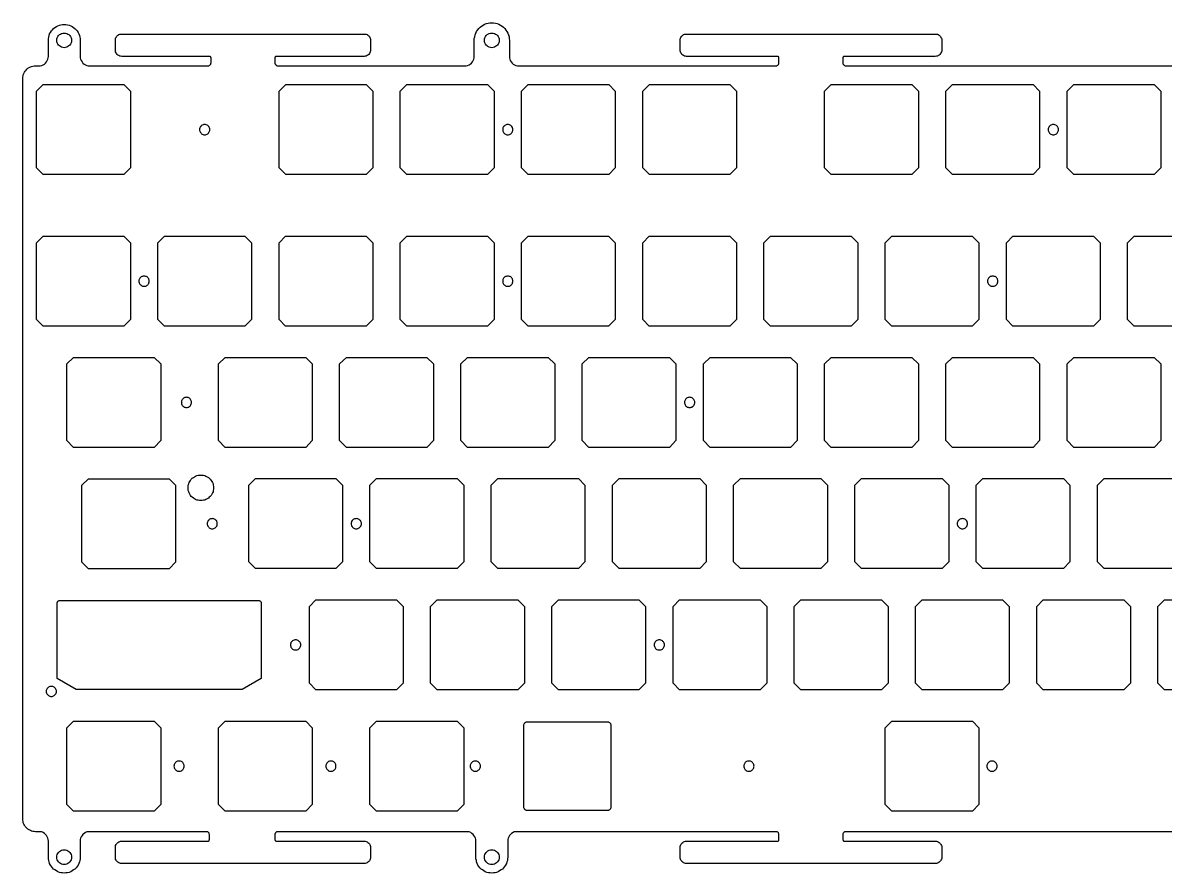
# Model space of a CAD drawing. Extents: x 72 to 419, y -75 to 59.
# Drawn here: x 72.1 to 251.1, y -74.7 to 58.6 of the extents above; entities that cross this region are included whole.
import ezdxf

# ---------------------------------------------------------------- set-up
doc = ezdxf.new("R2010")
doc.units = 0
doc.layers.get('0').update_dxf_attribs({"linetype": 'CONTINUOUS'})

msp = doc.modelspace()

# ---------------------------------------------------------------- linework, layer by layer
for points in [[(101.118042, -69.693726), (101.142944, -69.668701), (101.192993, -69.668701), (101.21814, -69.643799), (101.243042, -69.643799), (101.317993, -69.618774), (101.317993, -69.568726), (101.317993, -69.543701), (101.34314, -69.518799), (101.34314, -69.46875), (101.368042, -69.443726), (101.368042, -68.693726), (101.34314, -68.59375), (101.34314, -68.518799), (101.317993, -68.443726), (101.267944, -68.393799), (101.21814, -68.318726), (101.142944, -68.268799), (101.09314, -68.243774), (101.017944, -68.193726), (100.942993, -68.193726), (100.868042, -68.193726), (82.618042, -68.193726), (82.368042, -68.193726), (82.142944, -68.243774), (81.918091, -68.34375), (81.71814, -68.46875), (81.543091, -68.618774), (81.392944, -68.793701), (81.267944, -68.993774), (81.168091, -69.21875), (81.118042, -69.443726), (81.118042, -69.693726), (81.118042, -72.193726), (81.09314, -72.443726), (81.043091, -72.693726), (80.993042, -72.943726), (80.892944, -73.193726), (80.767944, -73.418701), (80.618042, -73.643799), (80.46814, -73.84375), (80.267944, -74.043701), (80.067993, -74.193726), (79.84314, -74.34375), (79.618042, -74.46875), (79.368042, -74.568726), (79.118042, -74.618774), (78.868042, -74.668701), (78.618042, -74.693726), (78.34314, -74.668701), (78.09314, -74.618774), (77.84314, -74.568726), (77.59314, -74.46875), (77.368042, -74.34375), (77.142944, -74.193726), (76.942993, -74.043701), (76.743042, -73.84375), (76.59314, -73.643799), (76.442993, -73.418701), (76.317993, -73.193726), (76.21814, -72.943726), (76.168091, -72.693726), (76.118042, -72.443726), (76.118042, -72.193726), (76.118042, -69.693726), (76.09314, -69.443726), (76.043091, -69.21875), (75.942993, -68.993774), (75.817993, -68.793701), (75.668091, -68.618774), (75.493042, -68.46875), (75.293091, -68.34375), (75.067993, -68.243774), (74.84314, -68.193726), (74.618042, -68.193726), (74.118042, -68.193726), (73.892944, -68.168701), (73.692993, -68.143799), (73.493042, -68.09375), (73.293091, -68.018799), (73.118042, -67.918701), (72.918091, -67.793701), (72.767944, -67.668701), (72.618042, -67.518799), (72.493042, -67.368774), (72.368042, -67.168701), (72.267944, -66.993774), (72.192993, -66.793701), (72.142944, -66.59375), (72.118042, -66.393799), (72.118042, -66.193726), (72.118042, 49.806274), (72.118042, 50.03125), (72.142944, 50.231201), (72.192993, 50.431274), (72.267944, 50.631226), (72.368042, 50.806274), (72.493042, 51.006226), (72.618042, 51.15625), (72.767944, 51.306274), (72.918091, 51.431274), (73.118042, 51.556274), (73.293091, 51.65625), (73.493042, 51.731201), (73.692993, 51.78125), (73.892944, 51.806274), (74.118042, 51.806274), (74.618042, 51.806274), (74.84314, 51.831299), (75.067993, 51.881226), (75.293091, 51.981201), (75.493042, 52.106201), (75.668091, 52.256226), (75.817993, 52.431274), (75.942993, 52.631226), (76.043091, 52.856201), (76.09314, 53.081299), (76.118042, 53.306274), (76.118042, 55.806274), (76.118042, 56.081299), (76.168091, 56.331299), (76.21814, 56.581299), (76.317993, 56.831299), (76.442993, 57.056274), (76.59314, 57.28125), (76.743042, 57.481201), (76.942993, 57.681274), (77.142944, 57.831299), (77.368042, 57.981201), (77.59314, 58.106201), (77.84314, 58.206299), (78.09314, 58.256226), (78.34314, 58.306274), (78.618042, 58.306274), (78.868042, 58.306274), (79.118042, 58.256226), (79.368042, 58.206299), (79.618042, 58.106201), (79.84314, 57.981201), (80.067993, 57.831299), (80.267944, 57.681274), (80.46814, 57.481201), (80.618042, 57.28125), (80.767944, 57.056274), (80.892944, 56.831299), (80.993042, 56.581299), (81.043091, 56.331299), (81.09314, 56.081299), (81.118042, 55.806274), (81.118042, 53.306274), (81.118042, 53.081299), (81.168091, 52.856201), (81.267944, 52.631226), (81.392944, 52.431274), (81.543091, 52.256226), (81.71814, 52.106201), (81.918091, 51.981201), (82.142944, 51.881226), (82.368042, 51.831299), (82.618042, 51.806274), (101.118042, 51.806274), (101.192993, 51.831299), (101.267944, 51.831299), (101.34314, 51.881226), (101.392944, 51.90625), (101.46814, 51.956299), (101.517944, 52.03125), (101.567993, 52.081299), (101.59314, 52.15625), (101.59314, 52.231201), (101.618042, 52.306274), (101.618042, 53.056274), (101.59314, 53.106201), (101.59314, 53.15625), (101.567993, 53.181274), (101.567993, 53.206299), (101.567993, 53.256226), (101.493042, 53.28125), (101.46814, 53.28125), (101.442993, 53.306274), (101.392944, 53.306274), (101.368042, 53.306274), (87.618042, 53.306274), (87.442993, 53.331299), (87.293091, 53.356201), (87.142944, 53.431274), (87.017944, 53.506226), (86.892944, 53.606201), (86.793091, 53.731201), (86.71814, 53.856201), (86.642944, 54.006226), (86.618042, 54.15625), (86.618042, 54.306274), (86.618042, 55.806274), (86.618042, 55.981201), (86.642944, 56.131226), (86.71814, 56.28125), (86.793091, 56.40625), (86.892944, 56.53125), (87.017944, 56.631226), (87.142944, 56.706299), (87.293091, 56.78125), (87.442993, 56.806274), (87.618042, 56.806274), (125.618042, 56.806274), (125.767944, 56.806274), (125.942993, 56.78125), (126.067993, 56.706299), (126.192993, 56.631226), (126.317993, 56.53125), (126.442993, 56.40625), (126.493042, 56.28125), (126.567993, 56.131226), (126.59314, 55.981201), (126.618042, 55.806274), (126.618042, 54.306274), (126.59314, 54.15625), (126.567993, 54.006226), (126.493042, 53.856201), (126.442993, 53.731201), (126.317993, 53.606201), (126.192993, 53.506226), (126.067993, 53.431274), (125.942993, 53.356201), (125.767944, 53.331299), (125.618042, 53.306274), (111.868042, 53.306274), (111.817993, 53.306274), (111.767944, 53.306274), (111.743042, 53.28125), (111.71814, 53.28125), (111.692993, 53.256226), (111.642944, 53.206299), (111.642944, 53.181274), (111.618042, 53.15625), (111.618042, 53.106201), (111.618042, 53.056274), (111.618042, 52.306274), (111.618042, 52.231201), (111.618042, 52.15625), (111.692993, 52.081299), (111.692993, 52.03125), (111.743042, 51.956299), (111.817993, 51.90625), (111.868042, 51.881226), (111.942993, 51.831299), (112.017944, 51.831299), (112.118042, 51.806274), (141.368042, 51.806274), (141.59314, 51.831299), (141.817993, 51.881226), (142.067993, 51.981201), (142.243042, 52.106201), (142.442993, 52.256226), (142.567993, 52.431274), (142.692993, 52.631226), (142.817993, 52.856201), (142.84314, 53.081299), (142.868042, 53.306274), (142.868042, 55.806274), (142.868042, 56.106201), (142.942993, 56.381226), (142.993042, 56.65625), (143.09314, 56.931274), (143.21814, 57.181274), (143.392944, 57.431274), (143.567993, 57.65625), (143.767944, 57.856201), (143.993042, 58.03125), (144.243042, 58.206299), (144.493042, 58.331299), (144.767944, 58.431274), (145.067993, 58.506226), (145.317993, 58.556274), (145.618042, 58.556274), (145.892944, 58.556274), (146.192993, 58.506226), (146.442993, 58.431274), (146.71814, 58.331299), (146.96814, 58.206299), (147.21814, 58.03125), (147.442993, 57.856201), (147.642944, 57.65625), (147.817993, 57.431274), (147.993042, 57.181274), (148.118042, 56.931274), (148.21814, 56.65625), (148.317993, 56.381226), (148.34314, 56.106201), (148.368042, 55.806274), (148.368042, 53.306274), (148.368042, 53.081299), (148.442993, 52.856201), (148.517944, 52.631226), (148.642944, 52.431274), (148.817993, 52.256226), (148.96814, 52.106201), (149.192993, 51.981201), (149.392944, 51.881226), (149.618042, 51.831299), (149.868042, 51.806274), (190.118042, 51.806274), (190.21814, 51.831299), (190.293091, 51.831299), (190.34314, 51.881226), (190.418091, 51.90625), (190.46814, 51.956299), (190.543091, 52.03125), (190.567993, 52.081299), (190.59314, 52.15625), (190.59314, 52.231201), (190.618042, 52.306274), (190.618042, 53.056274), (190.59314, 53.106201), (190.59314, 53.15625), (190.59314, 53.181274), (190.59314, 53.206299), (190.567993, 53.256226), (190.493042, 53.28125), (190.46814, 53.28125), (190.46814, 53.306274), (190.418091, 53.306274), (190.368042, 53.306274), (176.118042, 53.306274), (175.96814, 53.331299), (175.817993, 53.356201), (175.668091, 53.431274), (175.543091, 53.506226), (175.418091, 53.606201), (175.317993, 53.731201), (175.21814, 53.856201), (175.168091, 54.006226), (175.118042, 54.15625), (175.118042, 54.306274), (175.118042, 55.806274), (175.118042, 55.981201), (175.168091, 56.131226), (175.21814, 56.28125), (175.317993, 56.40625), (175.418091, 56.53125), (175.543091, 56.631226), (175.668091, 56.706299), (175.817993, 56.78125), (175.96814, 56.806274), (176.118042, 56.806274), (215.118042, 56.806274), (215.293091, 56.806274), (215.442993, 56.78125), (215.59314, 56.706299), (215.71814, 56.631226), (215.84314, 56.53125), (215.942993, 56.40625), (215.993042, 56.28125), (216.09314, 56.131226), (216.118042, 55.981201), (216.118042, 55.806274), (216.118042, 54.306274), (216.118042, 54.15625), (216.09314, 54.006226), (215.993042, 53.856201), (215.942993, 53.731201), (215.84314, 53.606201), (215.71814, 53.506226), (215.59314, 53.431274), (215.442993, 53.356201), (215.293091, 53.331299), (215.118042, 53.306274), (200.868042, 53.306274), (200.84314, 53.306274), (200.793091, 53.306274), (200.743042, 53.28125), (200.743042, 53.28125), (200.692993, 53.256226), (200.668091, 53.206299), (200.668091, 53.181274), (200.618042, 53.15625), (200.618042, 53.106201), (200.618042, 53.056274), (200.618042, 52.306274), (200.618042, 52.231201), (200.618042, 52.15625), (200.692993, 52.081299), (200.71814, 52.03125), (200.743042, 51.956299), (200.84314, 51.90625), (200.868042, 51.881226), (200.96814, 51.831299), (201.043091, 51.831299), (201.118042, 51.806274), (263.642944, 51.806274)], [(77.46814, 55.806274), (77.46814, 56.03125), (77.517944, 56.231201), (77.618042, 56.40625), (77.71814, 56.556274), (77.868042, 56.706299), (78.017944, 56.806274), (78.192993, 56.90625), (78.392944, 56.956299), (78.618042, 56.956299), (78.817993, 56.956299), (79.017944, 56.90625), (79.192993, 56.806274), (79.34314, 56.706299), (79.493042, 56.556274), (79.59314, 56.40625), (79.692993, 56.231201), (79.743042, 56.03125), (79.767944, 55.806274), (79.743042, 55.606201), (79.692993, 55.40625), (79.59314, 55.231201), (79.493042, 55.081299), (79.34314, 54.931274), (79.192993, 54.831299), (79.017944, 54.731201), (78.817993, 54.681274), (78.618042, 54.65625), (78.392944, 54.681274), (78.192993, 54.731201), (78.017944, 54.831299), (77.868042, 54.931274), (77.71814, 55.081299), (77.618042, 55.231201), (77.517944, 55.40625), (77.46814, 55.606201), (77.46814, 55.806274)], [(144.46814, 55.806274), (144.46814, 56.03125), (144.517944, 56.231201), (144.618042, 56.40625), (144.71814, 56.556274), (144.868042, 56.706299), (145.017944, 56.806274), (145.192993, 56.90625), (145.392944, 56.956299), (145.618042, 56.956299), (145.817993, 56.956299), (146.017944, 56.90625), (146.192993, 56.806274), (146.34314, 56.706299), (146.493042, 56.556274), (146.59314, 56.40625), (146.692993, 56.231201), (146.743042, 56.03125), (146.767944, 55.806274), (146.743042, 55.606201), (146.692993, 55.40625), (146.59314, 55.231201), (146.493042, 55.081299), (146.34314, 54.931274), (146.192993, 54.831299), (146.017944, 54.731201), (145.817993, 54.681274), (145.618042, 54.65625), (145.392944, 54.681274), (145.192993, 54.731201), (145.017944, 54.831299), (144.868042, 54.931274), (144.71814, 55.081299), (144.618042, 55.231201), (144.517944, 55.40625), (144.46814, 55.606201), (144.46814, 55.806274)], [(75.317993, 48.881226), (87.942993, 48.881226), (88.96814, 47.856201), (88.96814, 35.831299), (87.942993, 34.78125), (75.317993, 34.78125), (74.267944, 35.831299), (74.267944, 47.856201), (75.317993, 48.881226)], [(113.317993, 48.881226), (125.942993, 48.881226), (126.96814, 47.856201), (126.96814, 35.831299), (125.942993, 34.78125), (113.317993, 34.78125), (112.267944, 35.831299), (112.267944, 47.856201), (113.317993, 48.881226)], [(132.317993, 48.881226), (144.942993, 48.881226), (145.96814, 47.856201), (145.96814, 35.831299), (144.942993, 34.78125), (132.317993, 34.78125), (131.267944, 35.831299), (131.267944, 47.856201), (132.317993, 48.881226)], [(151.317993, 48.881226), (163.942993, 48.881226), (164.96814, 47.856201), (164.96814, 35.831299), (163.942993, 34.78125), (151.317993, 34.78125), (150.267944, 35.831299), (150.267944, 47.856201), (151.317993, 48.881226)], [(170.317993, 48.881226), (182.942993, 48.881226), (183.96814, 47.856201), (183.96814, 35.831299), (182.942993, 34.78125), (170.317993, 34.78125), (169.267944, 35.831299), (169.267944, 47.856201), (170.317993, 48.881226)], [(198.817993, 48.881226), (211.442993, 48.881226), (212.46814, 47.856201), (212.46814, 35.831299), (211.442993, 34.78125), (198.817993, 34.78125), (197.767944, 35.831299), (197.767944, 47.856201), (198.817993, 48.881226)], [(217.817993, 48.881226), (230.442993, 48.881226), (231.46814, 47.856201), (231.46814, 35.831299), (230.442993, 34.78125), (217.817993, 34.78125), (216.767944, 35.831299), (216.767944, 47.856201), (217.817993, 48.881226)], [(236.817993, 48.881226), (249.442993, 48.881226), (250.46814, 47.856201), (250.46814, 35.831299), (249.442993, 34.78125), (236.817993, 34.78125), (235.767944, 35.831299), (235.767944, 47.856201), (236.817993, 48.881226)], [(101.418091, 41.831299), (101.418091, 41.956299), (101.368042, 42.081299), (101.368042, 42.081299), (101.34314, 42.181274), (101.267944, 42.306274), (101.267944, 42.306274), (101.192993, 42.381226), (101.09314, 42.481201), (101.09314, 42.481201), (100.993042, 42.53125), (100.868042, 42.581299), (100.868042, 42.581299), (100.743042, 42.606201), (100.618042, 42.631226), (100.618042, 42.631226), (100.493042, 42.606201), (100.368042, 42.581299), (100.368042, 42.581299), (100.243042, 42.53125), (100.142944, 42.481201), (100.142944, 42.481201), (100.043091, 42.381226), (99.96814, 42.306274), (99.96814, 42.306274), (99.892944, 42.181274), (99.868042, 42.081299), (99.868042, 42.081299), (99.817993, 41.956299), (99.817993, 41.831299), (99.817993, 41.831299), (99.817993, 41.706299), (99.868042, 41.581299), (99.868042, 41.581299), (99.892944, 41.456299), (99.96814, 41.356201), (99.96814, 41.356201), (100.043091, 41.256226), (100.142944, 41.181274), (100.142944, 41.181274), (100.243042, 41.106201), (100.368042, 41.056274), (100.368042, 41.056274), (100.493042, 41.03125), (100.618042, 41.03125), (100.618042, 41.03125), (100.743042, 41.03125), (100.868042, 41.056274), (100.868042, 41.056274), (100.993042, 41.106201), (101.09314, 41.181274), (101.09314, 41.181274), (101.192993, 41.256226), (101.267944, 41.356201), (101.267944, 41.356201), (101.34314, 41.456299), (101.368042, 41.581299), (101.368042, 41.581299), (101.418091, 41.706299), (101.418091, 41.831299)], [(148.918091, 41.831299), (148.918091, 41.956299), (148.868042, 42.081299), (148.868042, 42.081299), (148.84314, 42.181274), (148.767944, 42.306274), (148.767944, 42.306274), (148.692993, 42.381226), (148.59314, 42.481201), (148.59314, 42.481201), (148.493042, 42.53125), (148.368042, 42.581299), (148.368042, 42.581299), (148.243042, 42.606201), (148.118042, 42.631226), (148.118042, 42.631226), (147.993042, 42.606201), (147.868042, 42.581299), (147.868042, 42.581299), (147.743042, 42.53125), (147.642944, 42.481201), (147.642944, 42.481201), (147.543091, 42.381226), (147.46814, 42.306274), (147.46814, 42.306274), (147.392944, 42.181274), (147.368042, 42.081299), (147.368042, 42.081299), (147.317993, 41.956299), (147.317993, 41.831299), (147.317993, 41.831299), (147.317993, 41.706299), (147.368042, 41.581299), (147.368042, 41.581299), (147.392944, 41.456299), (147.46814, 41.356201), (147.46814, 41.356201), (147.543091, 41.256226), (147.642944, 41.181274), (147.642944, 41.181274), (147.743042, 41.106201), (147.868042, 41.056274), (147.868042, 41.056274), (147.993042, 41.03125), (148.118042, 41.03125), (148.118042, 41.03125), (148.243042, 41.03125), (148.368042, 41.056274), (148.368042, 41.056274), (148.493042, 41.106201), (148.59314, 41.181274), (148.59314, 41.181274), (148.692993, 41.256226), (148.767944, 41.356201), (148.767944, 41.356201), (148.84314, 41.456299), (148.868042, 41.581299), (148.868042, 41.581299), (148.918091, 41.706299), (148.918091, 41.831299)], [(234.418091, 41.831299), (234.418091, 41.956299), (234.368042, 42.081299), (234.368042, 42.081299), (234.34314, 42.181274), (234.267944, 42.306274), (234.267944, 42.306274), (234.192993, 42.381226), (234.09314, 42.481201), (234.09314, 42.481201), (233.993042, 42.53125), (233.868042, 42.581299), (233.868042, 42.581299), (233.743042, 42.606201), (233.618042, 42.631226), (233.618042, 42.631226), (233.493042, 42.606201), (233.368042, 42.581299), (233.368042, 42.581299), (233.243042, 42.53125), (233.142944, 42.481201), (233.142944, 42.481201), (233.043091, 42.381226), (232.96814, 42.306274), (232.96814, 42.306274), (232.892944, 42.181274), (232.868042, 42.081299), (232.868042, 42.081299), (232.817993, 41.956299), (232.817993, 41.831299), (232.817993, 41.831299), (232.817993, 41.706299), (232.868042, 41.581299), (232.868042, 41.581299), (232.892944, 41.456299), (232.96814, 41.356201), (232.96814, 41.356201), (233.043091, 41.256226), (233.142944, 41.181274), (233.142944, 41.181274), (233.243042, 41.106201), (233.368042, 41.056274), (233.368042, 41.056274), (233.493042, 41.03125), (233.618042, 41.03125), (233.618042, 41.03125), (233.743042, 41.03125), (233.868042, 41.056274), (233.868042, 41.056274), (233.993042, 41.106201), (234.09314, 41.181274), (234.09314, 41.181274), (234.192993, 41.256226), (234.267944, 41.356201), (234.267944, 41.356201), (234.34314, 41.456299), (234.368042, 41.581299), (234.368042, 41.581299), (234.418091, 41.706299), (234.418091, 41.831299)], [(75.317993, 25.131226), (87.942993, 25.131226), (88.96814, 24.106201), (88.96814, 12.081299), (87.942993, 11.03125), (75.317993, 11.03125), (74.267944, 12.081299), (74.267944, 24.106201), (75.317993, 25.131226)], [(106.918091, 11.03125), (94.293091, 11.03125), (93.267944, 12.056274), (93.267944, 24.081299), (94.293091, 25.131226), (106.918091, 25.131226), (107.96814, 24.081299), (107.96814, 12.056274), (106.918091, 11.03125)], [(125.918091, 11.03125), (113.293091, 11.03125), (112.267944, 12.056274), (112.267944, 24.081299), (113.293091, 25.131226), (125.918091, 25.131226), (126.96814, 24.081299), (126.96814, 12.056274), (125.918091, 11.03125)], [(144.918091, 11.03125), (132.293091, 11.03125), (131.267944, 12.056274), (131.267944, 24.081299), (132.293091, 25.131226), (144.918091, 25.131226), (145.96814, 24.081299), (145.96814, 12.056274), (144.918091, 11.03125)], [(163.918091, 11.03125), (151.293091, 11.03125), (150.267944, 12.056274), (150.267944, 24.081299), (151.293091, 25.131226), (163.918091, 25.131226), (164.96814, 24.081299), (164.96814, 12.056274), (163.918091, 11.03125)], [(182.918091, 11.03125), (170.293091, 11.03125), (169.267944, 12.056274), (169.267944, 24.081299), (170.293091, 25.131226), (182.918091, 25.131226), (183.96814, 24.081299), (183.96814, 12.056274), (182.918091, 11.03125)], [(201.918091, 11.03125), (189.293091, 11.03125), (188.267944, 12.056274), (188.267944, 24.081299), (189.293091, 25.131226), (201.918091, 25.131226), (202.96814, 24.081299), (202.96814, 12.056274), (201.918091, 11.03125)], [(220.918091, 11.03125), (208.293091, 11.03125), (207.267944, 12.056274), (207.267944, 24.081299), (208.293091, 25.131226), (220.918091, 25.131226), (221.96814, 24.081299), (221.96814, 12.056274), (220.918091, 11.03125)], [(239.918091, 11.03125), (227.293091, 11.03125), (226.267944, 12.056274), (226.267944, 24.081299), (227.293091, 25.131226), (239.918091, 25.131226), (240.96814, 24.081299), (240.96814, 12.056274), (239.918091, 11.03125)], [(258.918091, 11.03125), (246.293091, 11.03125), (245.267944, 12.056274), (245.267944, 24.081299), (246.293091, 25.131226), (258.918091, 25.131226), (259.96814, 24.081299), (259.96814, 12.056274), (258.918091, 11.03125)], [(91.918091, 18.081299), (91.918091, 18.206299), (91.868042, 18.331299), (91.868042, 18.331299), (91.84314, 18.431274), (91.767944, 18.556274), (91.767944, 18.556274), (91.692993, 18.631226), (91.59314, 18.731201), (91.59314, 18.731201), (91.493042, 18.78125), (91.368042, 18.831299), (91.368042, 18.831299), (91.243042, 18.856201), (91.118042, 18.881226), (91.118042, 18.881226), (90.993042, 18.856201), (90.868042, 18.831299), (90.868042, 18.831299), (90.743042, 18.78125), (90.642944, 18.731201), (90.642944, 18.731201), (90.543091, 18.631226), (90.46814, 18.556274), (90.46814, 18.556274), (90.392944, 18.431274), (90.368042, 18.331299), (90.368042, 18.331299), (90.317993, 18.206299), (90.317993, 18.081299), (90.317993, 18.081299), (90.317993, 17.956299), (90.368042, 17.831299), (90.368042, 17.831299), (90.392944, 17.706299), (90.46814, 17.606201), (90.46814, 17.606201), (90.543091, 17.506226), (90.642944, 17.431274), (90.642944, 17.431274), (90.743042, 17.356201), (90.868042, 17.306274), (90.868042, 17.306274), (90.993042, 17.28125), (91.118042, 17.28125), (91.118042, 17.28125), (91.243042, 17.28125), (91.368042, 17.306274), (91.368042, 17.306274), (91.493042, 17.356201), (91.59314, 17.431274), (91.59314, 17.431274), (91.692993, 17.506226), (91.767944, 17.606201), (91.767944, 17.606201), (91.84314, 17.706299), (91.868042, 17.831299), (91.868042, 17.831299), (91.918091, 17.956299), (91.918091, 18.081299)], [(148.918091, 18.081299), (148.918091, 18.206299), (148.868042, 18.331299), (148.868042, 18.331299), (148.84314, 18.431274), (148.767944, 18.556274), (148.767944, 18.556274), (148.692993, 18.631226), (148.59314, 18.731201), (148.59314, 18.731201), (148.493042, 18.78125), (148.368042, 18.831299), (148.368042, 18.831299), (148.243042, 18.856201), (148.118042, 18.881226), (148.118042, 18.881226), (147.993042, 18.856201), (147.868042, 18.831299), (147.868042, 18.831299), (147.743042, 18.78125), (147.642944, 18.731201), (147.642944, 18.731201), (147.543091, 18.631226), (147.46814, 18.556274), (147.46814, 18.556274), (147.392944, 18.431274), (147.368042, 18.331299), (147.368042, 18.331299), (147.317993, 18.206299), (147.317993, 18.081299), (147.317993, 18.081299), (147.317993, 17.956299), (147.368042, 17.831299), (147.368042, 17.831299), (147.392944, 17.706299), (147.46814, 17.606201), (147.46814, 17.606201), (147.543091, 17.506226), (147.642944, 17.431274), (147.642944, 17.431274), (147.743042, 17.356201), (147.868042, 17.306274), (147.868042, 17.306274), (147.993042, 17.28125), (148.118042, 17.28125), (148.118042, 17.28125), (148.243042, 17.28125), (148.368042, 17.306274), (148.368042, 17.306274), (148.493042, 17.356201), (148.59314, 17.431274), (148.59314, 17.431274), (148.692993, 17.506226), (148.767944, 17.606201), (148.767944, 17.606201), (148.84314, 17.706299), (148.868042, 17.831299), (148.868042, 17.831299), (148.918091, 17.956299), (148.918091, 18.081299)], [(224.918091, 18.081299), (224.918091, 18.206299), (224.868042, 18.331299), (224.868042, 18.331299), (224.84314, 18.431274), (224.767944, 18.556274), (224.767944, 18.556274), (224.692993, 18.631226), (224.59314, 18.731201), (224.59314, 18.731201), (224.493042, 18.78125), (224.368042, 18.831299), (224.368042, 18.831299), (224.243042, 18.856201), (224.118042, 18.881226), (224.118042, 18.881226), (223.993042, 18.856201), (223.868042, 18.831299), (223.868042, 18.831299), (223.743042, 18.78125), (223.642944, 18.731201), (223.642944, 18.731201), (223.543091, 18.631226), (223.46814, 18.556274), (223.46814, 18.556274), (223.392944, 18.431274), (223.368042, 18.331299), (223.368042, 18.331299), (223.317993, 18.206299), (223.317993, 18.081299), (223.317993, 18.081299), (223.317993, 17.956299), (223.368042, 17.831299), (223.368042, 17.831299), (223.392944, 17.706299), (223.46814, 17.606201), (223.46814, 17.606201), (223.543091, 17.506226), (223.642944, 17.431274), (223.642944, 17.431274), (223.743042, 17.356201), (223.868042, 17.306274), (223.868042, 17.306274), (223.993042, 17.28125), (224.118042, 17.28125), (224.118042, 17.28125), (224.243042, 17.28125), (224.368042, 17.306274), (224.368042, 17.306274), (224.493042, 17.356201), (224.59314, 17.431274), (224.59314, 17.431274), (224.692993, 17.506226), (224.767944, 17.606201), (224.767944, 17.606201), (224.84314, 17.706299), (224.868042, 17.831299), (224.868042, 17.831299), (224.918091, 17.956299), (224.918091, 18.081299)], [(80.067993, 6.131226), (92.692993, 6.131226), (93.71814, 5.106201), (93.71814, -6.918701), (92.692993, -7.96875), (80.067993, -7.96875), (79.017944, -6.918701), (79.017944, 5.106201), (80.067993, 6.131226)], [(103.817993, 6.131226), (116.442993, 6.131226), (117.46814, 5.106201), (117.46814, -6.918701), (116.442993, -7.96875), (103.817993, -7.96875), (102.767944, -6.918701), (102.767944, 5.106201), (103.817993, 6.131226)], [(122.817993, 6.131226), (135.442993, 6.131226), (136.46814, 5.106201), (136.46814, -6.918701), (135.442993, -7.96875), (122.817993, -7.96875), (121.767944, -6.918701), (121.767944, 5.106201), (122.817993, 6.131226)], [(141.817993, 6.131226), (154.442993, 6.131226), (155.46814, 5.106201), (155.46814, -6.918701), (154.442993, -7.96875), (141.817993, -7.96875), (140.767944, -6.918701), (140.767944, 5.106201), (141.817993, 6.131226)], [(160.817993, 6.131226), (173.442993, 6.131226), (174.46814, 5.106201), (174.46814, -6.918701), (173.442993, -7.96875), (160.817993, -7.96875), (159.767944, -6.918701), (159.767944, 5.106201), (160.817993, 6.131226)], [(179.817993, 6.131226), (192.442993, 6.131226), (193.46814, 5.106201), (193.46814, -6.918701), (192.442993, -7.96875), (179.817993, -7.96875), (178.767944, -6.918701), (178.767944, 5.106201), (179.817993, 6.131226)], [(198.817993, 6.131226), (211.442993, 6.131226), (212.46814, 5.106201), (212.46814, -6.918701), (211.442993, -7.96875), (198.817993, -7.96875), (197.767944, -6.918701), (197.767944, 5.106201), (198.817993, 6.131226)], [(217.817993, 6.131226), (230.442993, 6.131226), (231.46814, 5.106201), (231.46814, -6.918701), (230.442993, -7.96875), (217.817993, -7.96875), (216.767944, -6.918701), (216.767944, 5.106201), (217.817993, 6.131226)], [(236.817993, 6.131226), (249.442993, 6.131226), (250.46814, 5.106201), (250.46814, -6.918701), (249.442993, -7.96875), (236.817993, -7.96875), (235.767944, -6.918701), (235.767944, 5.106201), (236.817993, 6.131226)], [(98.567993, -0.918701), (98.543091, -0.793701), (98.517944, -0.668701), (98.517944, -0.668701), (98.46814, -0.568726), (98.418091, -0.443726), (98.418091, -0.443726), (98.317993, -0.368774), (98.21814, -0.268799), (98.21814, -0.268799), (98.118042, -0.21875), (98.017944, -0.168701), (98.017944, -0.168701), (97.892944, -0.143799), (97.767944, -0.118774), (97.767944, -0.118774), (97.642944, -0.143799), (97.517944, -0.168701), (97.517944, -0.168701), (97.392944, -0.21875), (97.293091, -0.268799), (97.293091, -0.268799), (97.192993, -0.368774), (97.118042, -0.443726), (97.118042, -0.443726), (97.043091, -0.568726), (96.993042, -0.668701), (96.993042, -0.668701), (96.96814, -0.793701), (96.96814, -0.918701), (96.96814, -0.918701), (96.96814, -1.043701), (96.993042, -1.168701), (96.993042, -1.168701), (97.043091, -1.293701), (97.118042, -1.393799), (97.118042, -1.393799), (97.192993, -1.493774), (97.293091, -1.568726), (97.293091, -1.568726), (97.392944, -1.643799), (97.517944, -1.693726), (97.517944, -1.693726), (97.642944, -1.71875), (97.767944, -1.71875), (97.767944, -1.71875), (97.892944, -1.71875), (98.017944, -1.693726), (98.017944, -1.693726), (98.118042, -1.643799), (98.21814, -1.568726), (98.21814, -1.568726), (98.317993, -1.493774), (98.418091, -1.393799), (98.418091, -1.393799), (98.46814, -1.293701), (98.517944, -1.168701), (98.517944, -1.168701), (98.543091, -1.043701), (98.567993, -0.918701)], [(177.418091, -0.918701), (177.418091, -0.793701), (177.368042, -0.668701), (177.368042, -0.668701), (177.34314, -0.568726), (177.267944, -0.443726), (177.267944, -0.443726), (177.192993, -0.368774), (177.09314, -0.268799), (177.09314, -0.268799), (176.993042, -0.21875), (176.868042, -0.168701), (176.868042, -0.168701), (176.743042, -0.143799), (176.618042, -0.118774), (176.618042, -0.118774), (176.493042, -0.143799), (176.368042, -0.168701), (176.368042, -0.168701), (176.243042, -0.21875), (176.142944, -0.268799), (176.142944, -0.268799), (176.043091, -0.368774), (175.96814, -0.443726), (175.96814, -0.443726), (175.892944, -0.568726), (175.868042, -0.668701), (175.868042, -0.668701), (175.817993, -0.793701), (175.817993, -0.918701), (175.817993, -0.918701), (175.817993, -1.043701), (175.868042, -1.168701), (175.868042, -1.168701), (175.892944, -1.293701), (175.96814, -1.393799), (175.96814, -1.393799), (176.043091, -1.493774), (176.142944, -1.568726), (176.142944, -1.568726), (176.243042, -1.643799), (176.368042, -1.693726), (176.368042, -1.693726), (176.493042, -1.71875), (176.618042, -1.71875), (176.618042, -1.71875), (176.743042, -1.71875), (176.868042, -1.693726), (176.868042, -1.693726), (176.993042, -1.643799), (177.09314, -1.568726), (177.09314, -1.568726), (177.192993, -1.493774), (177.267944, -1.393799), (177.267944, -1.393799), (177.34314, -1.293701), (177.368042, -1.168701), (177.368042, -1.168701), (177.418091, -1.043701), (177.418091, -0.918701)], [(98.017944, -14.318726), (98.017944, -14.09375), (98.043091, -13.893799), (98.118042, -13.693726), (98.192993, -13.493774), (98.267944, -13.318726), (98.392944, -13.143799), (98.517944, -12.96875), (98.668091, -12.818726), (98.84314, -12.693726), (99.017944, -12.568726), (99.192993, -12.46875), (99.392944, -12.393799), (99.59314, -12.34375), (99.817993, -12.318726), (100.017944, -12.318726), (100.21814, -12.318726), (100.442993, -12.34375), (100.618042, -12.393799), (100.817993, -12.46875), (101.017944, -12.568726), (101.192993, -12.693726), (101.34314, -12.818726), (101.493042, -12.96875), (101.618042, -13.143799), (101.743042, -13.318726), (101.84314, -13.493774), (101.942993, -13.693726), (101.96814, -13.893799), (101.993042, -14.09375), (102.017944, -14.318726), (101.993042, -14.518799), (101.96814, -14.71875), (101.942993, -14.918701), (101.84314, -15.118774), (101.743042, -15.318726), (101.618042, -15.493774), (101.493042, -15.643799), (101.34314, -15.793701), (101.192993, -15.918701), (101.017944, -16.043701), (100.817993, -16.143799), (100.618042, -16.21875), (100.442993, -16.268799), (100.21814, -16.293701), (100.017944, -16.318726), (99.817993, -16.293701), (99.59314, -16.268799), (99.392944, -16.21875), (99.192993, -16.143799), (99.017944, -16.043701), (98.84314, -15.918701), (98.668091, -15.793701), (98.517944, -15.643799), (98.392944, -15.493774), (98.267944, -15.318726), (98.192993, -15.118774), (98.118042, -14.918701), (98.043091, -14.71875), (98.017944, -14.518799), (98.017944, -14.318726)], [(82.418091, -12.893799), (95.043091, -12.893799), (96.067993, -13.918701), (96.067993, -25.943726), (95.043091, -26.993774), (82.418091, -26.993774), (81.368042, -25.943726), (81.368042, -13.918701), (82.418091, -12.893799)], [(108.567993, -12.868774), (121.192993, -12.868774), (122.21814, -13.893799), (122.21814, -25.918701), (121.192993, -26.96875), (108.567993, -26.96875), (107.517944, -25.918701), (107.517944, -13.893799), (108.567993, -12.868774)], [(127.567993, -12.868774), (140.192993, -12.868774), (141.21814, -13.893799), (141.21814, -25.918701), (140.192993, -26.96875), (127.567993, -26.96875), (126.517944, -25.918701), (126.517944, -13.893799), (127.567993, -12.868774)], [(146.567993, -12.868774), (159.192993, -12.868774), (160.21814, -13.893799), (160.21814, -25.918701), (159.192993, -26.96875), (146.567993, -26.96875), (145.517944, -25.918701), (145.517944, -13.893799), (146.567993, -12.868774)], [(165.567993, -12.868774), (178.192993, -12.868774), (179.21814, -13.893799), (179.21814, -25.918701), (178.192993, -26.96875), (165.567993, -26.96875), (164.517944, -25.918701), (164.517944, -13.893799), (165.567993, -12.868774)], [(184.567993, -12.868774), (197.192993, -12.868774), (198.21814, -13.893799), (198.21814, -25.918701), (197.192993, -26.96875), (184.567993, -26.96875), (183.517944, -25.918701), (183.517944, -13.893799), (184.567993, -12.868774)], [(203.567993, -12.868774), (216.192993, -12.868774), (217.21814, -13.893799), (217.21814, -25.918701), (216.192993, -26.96875), (203.567993, -26.96875), (202.517944, -25.918701), (202.517944, -13.893799), (203.567993, -12.868774)], [(222.567993, -12.868774), (235.192993, -12.868774), (236.21814, -13.893799), (236.21814, -25.918701), (235.192993, -26.96875), (222.567993, -26.96875), (221.517944, -25.918701), (221.517944, -13.893799), (222.567993, -12.868774)], [(241.567993, -12.868774), (254.192993, -12.868774), (255.21814, -13.893799), (255.21814, -25.918701), (254.192993, -26.96875), (241.567993, -26.96875), (240.517944, -25.918701), (240.517944, -13.893799), (241.567993, -12.868774)], [(102.59314, -19.918701), (102.59314, -19.793701), (102.567993, -19.668701), (102.567993, -19.668701), (102.517944, -19.568726), (102.442993, -19.443726), (102.442993, -19.443726), (102.368042, -19.368774), (102.267944, -19.268799), (102.267944, -19.268799), (102.168091, -19.21875), (102.043091, -19.168701), (102.043091, -19.168701), (101.918091, -19.143799), (101.793091, -19.118774), (101.793091, -19.118774), (101.668091, -19.143799), (101.543091, -19.168701), (101.543091, -19.168701), (101.442993, -19.21875), (101.317993, -19.268799), (101.317993, -19.268799), (101.243042, -19.368774), (101.142944, -19.443726), (101.142944, -19.443726), (101.09314, -19.568726), (101.043091, -19.668701), (101.043091, -19.668701), (101.017944, -19.793701), (100.993042, -19.918701), (100.993042, -19.918701), (101.017944, -20.043701), (101.043091, -20.168701), (101.043091, -20.168701), (101.09314, -20.293701), (101.142944, -20.393799), (101.142944, -20.393799), (101.243042, -20.493774), (101.317993, -20.568726), (101.317993, -20.568726), (101.442993, -20.643799), (101.543091, -20.693726), (101.543091, -20.693726), (101.668091, -20.71875), (101.793091, -20.71875), (101.793091, -20.71875), (101.918091, -20.71875), (102.043091, -20.693726), (102.043091, -20.693726), (102.168091, -20.643799), (102.267944, -20.568726), (102.267944, -20.568726), (102.368042, -20.493774), (102.442993, -20.393799), (102.442993, -20.393799), (102.517944, -20.293701), (102.567993, -20.168701), (102.567993, -20.168701), (102.59314, -20.043701), (102.59314, -19.918701)], [(125.168091, -19.918701), (125.168091, -19.793701), (125.118042, -19.668701), (125.118042, -19.668701), (125.09314, -19.568726), (125.017944, -19.443726), (125.017944, -19.443726), (124.942993, -19.368774), (124.84314, -19.268799), (124.84314, -19.268799), (124.743042, -19.21875), (124.618042, -19.168701), (124.618042, -19.168701), (124.493042, -19.143799), (124.368042, -19.118774), (124.368042, -19.118774), (124.243042, -19.143799), (124.118042, -19.168701), (124.118042, -19.168701), (123.993042, -19.21875), (123.892944, -19.268799), (123.892944, -19.268799), (123.793091, -19.368774), (123.71814, -19.443726), (123.71814, -19.443726), (123.642944, -19.568726), (123.618042, -19.668701), (123.618042, -19.668701), (123.567993, -19.793701), (123.567993, -19.918701), (123.567993, -19.918701), (123.567993, -20.043701), (123.618042, -20.168701), (123.618042, -20.168701), (123.642944, -20.293701), (123.71814, -20.393799), (123.71814, -20.393799), (123.793091, -20.493774), (123.892944, -20.568726), (123.892944, -20.568726), (123.993042, -20.643799), (124.118042, -20.693726), (124.118042, -20.693726), (124.243042, -20.71875), (124.368042, -20.71875), (124.368042, -20.71875), (124.493042, -20.71875), (124.618042, -20.693726), (124.618042, -20.693726), (124.743042, -20.643799), (124.84314, -20.568726), (124.84314, -20.568726), (124.942993, -20.493774), (125.017944, -20.393799), (125.017944, -20.393799), (125.09314, -20.293701), (125.118042, -20.168701), (125.118042, -20.168701), (125.168091, -20.043701), (125.168091, -19.918701)], [(220.168091, -19.918701), (220.168091, -19.793701), (220.118042, -19.668701), (220.118042, -19.668701), (220.09314, -19.568726), (220.017944, -19.443726), (220.017944, -19.443726), (219.942993, -19.368774), (219.84314, -19.268799), (219.84314, -19.268799), (219.743042, -19.21875), (219.618042, -19.168701), (219.618042, -19.168701), (219.493042, -19.143799), (219.368042, -19.118774), (219.368042, -19.118774), (219.243042, -19.143799), (219.118042, -19.168701), (219.118042, -19.168701), (218.993042, -19.21875), (218.892944, -19.268799), (218.892944, -19.268799), (218.793091, -19.368774), (218.71814, -19.443726), (218.71814, -19.443726), (218.642944, -19.568726), (218.618042, -19.668701), (218.618042, -19.668701), (218.567993, -19.793701), (218.567993, -19.918701), (218.567993, -19.918701), (218.567993, -20.043701), (218.618042, -20.168701), (218.618042, -20.168701), (218.642944, -20.293701), (218.71814, -20.393799), (218.71814, -20.393799), (218.793091, -20.493774), (218.892944, -20.568726), (218.892944, -20.568726), (218.993042, -20.643799), (219.118042, -20.693726), (219.118042, -20.693726), (219.243042, -20.71875), (219.368042, -20.71875), (219.368042, -20.71875), (219.493042, -20.71875), (219.618042, -20.693726), (219.618042, -20.693726), (219.743042, -20.643799), (219.84314, -20.568726), (219.84314, -20.568726), (219.942993, -20.493774), (220.017944, -20.393799), (220.017944, -20.393799), (220.09314, -20.293701), (220.118042, -20.168701), (220.118042, -20.168701), (220.168091, -20.043701), (220.168091, -19.918701)], [(77.993042, -31.96875), (108.993042, -31.96875), (109.067993, -31.96875), (109.142944, -31.96875), (109.21814, -32.018799), (109.267944, -32.043701), (109.34314, -32.09375), (109.392944, -32.168701), (109.442993, -32.21875), (109.46814, -32.293701), (109.46814, -32.368774), (109.493042, -32.46875), (109.493042, -44.168701), (106.493042, -45.918701), (80.493042, -45.918701), (77.493042, -44.168701), (77.493042, -32.46875), (77.493042, -32.368774), (77.493042, -32.293701), (77.543091, -32.21875), (77.567993, -32.168701), (77.618042, -32.09375), (77.692993, -32.043701), (77.743042, -32.018799), (77.817993, -31.96875), (77.892944, -31.96875), (77.993042, -31.96875)], [(130.668091, -45.96875), (118.043091, -45.96875), (117.017944, -44.943726), (117.017944, -32.918701), (118.043091, -31.868774), (130.668091, -31.868774), (131.71814, -32.918701), (131.71814, -44.943726), (130.668091, -45.96875)], [(149.668091, -45.96875), (137.043091, -45.96875), (136.017944, -44.943726), (136.017944, -32.918701), (137.043091, -31.868774), (149.668091, -31.868774), (150.71814, -32.918701), (150.71814, -44.943726), (149.668091, -45.96875)], [(168.668091, -45.96875), (156.043091, -45.96875), (155.017944, -44.943726), (155.017944, -32.918701), (156.043091, -31.868774), (168.668091, -31.868774), (169.71814, -32.918701), (169.71814, -44.943726), (168.668091, -45.96875)], [(187.668091, -45.96875), (175.043091, -45.96875), (174.017944, -44.943726), (174.017944, -32.918701), (175.043091, -31.868774), (187.668091, -31.868774), (188.71814, -32.918701), (188.71814, -44.943726), (187.668091, -45.96875)], [(206.668091, -45.96875), (194.043091, -45.96875), (193.017944, -44.943726), (193.017944, -32.918701), (194.043091, -31.868774), (206.668091, -31.868774), (207.71814, -32.918701), (207.71814, -44.943726), (206.668091, -45.96875)], [(225.668091, -45.96875), (213.043091, -45.96875), (212.017944, -44.943726), (212.017944, -32.918701), (213.043091, -31.868774), (225.668091, -31.868774), (226.71814, -32.918701), (226.71814, -44.943726), (225.668091, -45.96875)], [(244.668091, -45.96875), (232.043091, -45.96875), (231.017944, -44.943726), (231.017944, -32.918701), (232.043091, -31.868774), (244.668091, -31.868774), (245.71814, -32.918701), (245.71814, -44.943726), (244.668091, -45.96875)], [(263.668091, -45.96875), (251.043091, -45.96875), (250.017944, -44.943726), (250.017944, -32.918701), (251.043091, -31.868774), (263.668091, -31.868774), (264.71814, -32.918701), (264.71814, -44.943726), (263.668091, -45.96875)], [(115.668091, -38.918701), (115.668091, -38.793701), (115.618042, -38.668701), (115.618042, -38.668701), (115.59314, -38.568726), (115.517944, -38.443726), (115.517944, -38.443726), (115.442993, -38.368774), (115.34314, -38.268799), (115.34314, -38.268799), (115.243042, -38.21875), (115.118042, -38.168701), (115.118042, -38.168701), (114.993042, -38.143799), (114.868042, -38.118774), (114.868042, -38.118774), (114.743042, -38.143799), (114.618042, -38.168701), (114.618042, -38.168701), (114.493042, -38.21875), (114.392944, -38.268799), (114.392944, -38.268799), (114.293091, -38.368774), (114.21814, -38.443726), (114.21814, -38.443726), (114.142944, -38.568726), (114.118042, -38.668701), (114.118042, -38.668701), (114.067993, -38.793701), (114.067993, -38.918701), (114.067993, -38.918701), (114.067993, -39.043701), (114.118042, -39.168701), (114.118042, -39.168701), (114.142944, -39.293701), (114.21814, -39.393799), (114.21814, -39.393799), (114.293091, -39.493774), (114.392944, -39.568726), (114.392944, -39.568726), (114.493042, -39.643799), (114.618042, -39.693726), (114.618042, -39.693726), (114.743042, -39.71875), (114.868042, -39.71875), (114.868042, -39.71875), (114.993042, -39.71875), (115.118042, -39.693726), (115.118042, -39.693726), (115.243042, -39.643799), (115.34314, -39.568726), (115.34314, -39.568726), (115.442993, -39.493774), (115.517944, -39.393799), (115.517944, -39.393799), (115.59314, -39.293701), (115.618042, -39.168701), (115.618042, -39.168701), (115.668091, -39.043701), (115.668091, -38.918701)], [(172.668091, -38.918701), (172.668091, -38.793701), (172.618042, -38.668701), (172.618042, -38.668701), (172.59314, -38.568726), (172.517944, -38.443726), (172.517944, -38.443726), (172.442993, -38.368774), (172.34314, -38.268799), (172.34314, -38.268799), (172.243042, -38.21875), (172.118042, -38.168701), (172.118042, -38.168701), (171.993042, -38.143799), (171.868042, -38.118774), (171.868042, -38.118774), (171.743042, -38.143799), (171.618042, -38.168701), (171.618042, -38.168701), (171.493042, -38.21875), (171.392944, -38.268799), (171.392944, -38.268799), (171.293091, -38.368774), (171.21814, -38.443726), (171.21814, -38.443726), (171.142944, -38.568726), (171.118042, -38.668701), (171.118042, -38.668701), (171.067993, -38.793701), (171.067993, -38.918701), (171.067993, -38.918701), (171.067993, -39.043701), (171.118042, -39.168701), (171.118042, -39.168701), (171.142944, -39.293701), (171.21814, -39.393799), (171.21814, -39.393799), (171.293091, -39.493774), (171.392944, -39.568726), (171.392944, -39.568726), (171.493042, -39.643799), (171.618042, -39.693726), (171.618042, -39.693726), (171.743042, -39.71875), (171.868042, -39.71875), (171.868042, -39.71875), (171.993042, -39.71875), (172.118042, -39.693726), (172.118042, -39.693726), (172.243042, -39.643799), (172.34314, -39.568726), (172.34314, -39.568726), (172.442993, -39.493774), (172.517944, -39.393799), (172.517944, -39.393799), (172.59314, -39.293701), (172.618042, -39.168701), (172.618042, -39.168701), (172.668091, -39.043701), (172.668091, -38.918701)], [(77.368042, -46.21875), (77.368042, -46.09375), (77.34314, -45.96875), (77.34314, -45.96875), (77.293091, -45.84375), (77.21814, -45.743774), (77.21814, -45.743774), (77.142944, -45.643799), (77.043091, -45.568726), (77.043091, -45.568726), (76.942993, -45.493774), (76.817993, -45.443726), (76.817993, -45.443726), (76.71814, -45.418701), (76.567993, -45.418701), (76.567993, -45.418701), (76.442993, -45.418701), (76.34314, -45.443726), (76.34314, -45.443726), (76.21814, -45.493774), (76.118042, -45.568726), (76.118042, -45.568726), (76.017944, -45.643799), (75.942993, -45.743774), (75.942993, -45.743774), (75.868042, -45.84375), (75.817993, -45.96875), (75.817993, -45.96875), (75.793091, -46.09375), (75.767944, -46.21875), (75.767944, -46.21875), (75.793091, -46.34375), (75.817993, -46.46875), (75.817993, -46.46875), (75.868042, -46.568726), (75.942993, -46.668701), (75.942993, -46.668701), (76.017944, -46.768799), (76.118042, -46.868774), (76.118042, -46.868774), (76.21814, -46.918701), (76.34314, -46.96875), (76.34314, -46.96875), (76.442993, -46.993774), (76.567993, -47.018799), (76.567993, -47.018799), (76.71814, -46.993774), (76.817993, -46.96875), (76.817993, -46.96875), (76.942993, -46.918701), (77.043091, -46.868774), (77.043091, -46.868774), (77.142944, -46.768799), (77.21814, -46.668701), (77.21814, -46.668701), (77.293091, -46.568726), (77.34314, -46.46875), (77.34314, -46.46875), (77.368042, -46.34375), (77.368042, -46.21875)], [(80.067993, -50.893799), (92.692993, -50.893799), (93.71814, -51.918701), (93.71814, -63.943726), (92.692993, -64.993774), (80.067993, -64.993774), (79.017944, -63.943726), (79.017944, -51.918701), (80.067993, -50.893799)], [(103.817993, -50.893799), (116.442993, -50.893799), (117.46814, -51.918701), (117.46814, -63.943726), (116.442993, -64.993774), (103.817993, -64.993774), (102.767944, -63.943726), (102.767944, -51.918701), (103.817993, -50.893799)], [(127.567993, -50.893799), (140.192993, -50.893799), (141.21814, -51.918701), (141.21814, -63.943726), (140.192993, -64.993774), (127.567993, -64.993774), (126.517944, -63.943726), (126.517944, -51.918701), (127.567993, -50.893799)], [(163.743042, -64.893799), (151.142944, -64.893799), (151.09314, -64.868774), (150.993042, -64.868774), (150.942993, -64.818726), (150.84314, -64.793701), (150.817993, -64.743774), (150.743042, -64.668701), (150.71814, -64.618774), (150.692993, -64.543701), (150.642944, -64.46875), (150.642944, -64.393799), (150.642944, -51.493774), (150.642944, -51.393799), (150.692993, -51.318726), (150.71814, -51.243774), (150.743042, -51.193726), (150.817993, -51.118774), (150.84314, -51.068726), (150.942993, -51.043701), (150.993042, -50.993774), (151.09314, -50.993774), (151.142944, -50.993774), (163.743042, -50.993774), (163.84314, -50.993774), (163.892944, -50.993774), (163.96814, -51.043701), (164.067993, -51.068726), (164.09314, -51.118774), (164.142944, -51.193726), (164.21814, -51.243774), (164.21814, -51.318726), (164.243042, -51.393799), (164.243042, -51.493774), (164.243042, -64.393799), (164.243042, -64.46875), (164.21814, -64.543701), (164.21814, -64.618774), (164.142944, -64.668701), (164.09314, -64.743774), (164.067993, -64.793701), (163.96814, -64.818726), (163.892944, -64.868774), (163.84314, -64.868774), (163.743042, -64.893799)], [(208.317993, -50.893799), (220.942993, -50.893799), (221.96814, -51.918701), (221.96814, -63.943726), (220.942993, -64.993774), (208.317993, -64.993774), (207.267944, -63.943726), (207.267944, -51.918701), (208.317993, -50.893799)], [(97.392944, -57.918701), (97.392944, -57.793701), (97.368042, -57.668701), (97.368042, -57.668701), (97.317993, -57.568726), (97.243042, -57.443726), (97.243042, -57.443726), (97.168091, -57.368774), (97.067993, -57.268799), (97.067993, -57.268799), (96.96814, -57.21875), (96.84314, -57.168701), (96.84314, -57.168701), (96.71814, -57.143799), (96.59314, -57.118774), (96.59314, -57.118774), (96.46814, -57.143799), (96.368042, -57.168701), (96.368042, -57.168701), (96.243042, -57.21875), (96.142944, -57.268799), (96.142944, -57.268799), (96.043091, -57.368774), (95.96814, -57.443726), (95.96814, -57.443726), (95.892944, -57.568726), (95.84314, -57.668701), (95.84314, -57.668701), (95.817993, -57.793701), (95.793091, -57.918701), (95.793091, -57.918701), (95.817993, -58.043701), (95.84314, -58.168701), (95.84314, -58.168701), (95.892944, -58.293701), (95.96814, -58.393799), (95.96814, -58.393799), (96.043091, -58.493774), (96.142944, -58.568726), (96.142944, -58.568726), (96.243042, -58.643799), (96.368042, -58.693726), (96.368042, -58.693726), (96.46814, -58.71875), (96.59314, -58.71875), (96.59314, -58.71875), (96.71814, -58.71875), (96.84314, -58.693726), (96.84314, -58.693726), (96.96814, -58.643799), (97.067993, -58.568726), (97.067993, -58.568726), (97.168091, -58.493774), (97.243042, -58.393799), (97.243042, -58.393799), (97.317993, -58.293701), (97.368042, -58.168701), (97.368042, -58.168701), (97.392944, -58.043701), (97.392944, -57.918701)], [(121.192993, -57.918701), (121.192993, -57.793701), (121.168091, -57.668701), (121.168091, -57.668701), (121.118042, -57.568726), (121.043091, -57.443726), (121.043091, -57.443726), (120.96814, -57.368774), (120.868042, -57.268799), (120.868042, -57.268799), (120.767944, -57.21875), (120.642944, -57.168701), (120.642944, -57.168701), (120.543091, -57.143799), (120.392944, -57.118774), (120.392944, -57.118774), (120.267944, -57.143799), (120.168091, -57.168701), (120.168091, -57.168701), (120.043091, -57.21875), (119.942993, -57.268799), (119.942993, -57.268799), (119.84314, -57.368774), (119.767944, -57.443726), (119.767944, -57.443726), (119.692993, -57.568726), (119.642944, -57.668701), (119.642944, -57.668701), (119.618042, -57.793701), (119.59314, -57.918701), (119.59314, -57.918701), (119.618042, -58.043701), (119.642944, -58.168701), (119.642944, -58.168701), (119.692993, -58.293701), (119.767944, -58.393799), (119.767944, -58.393799), (119.84314, -58.493774), (119.942993, -58.568726), (119.942993, -58.568726), (120.043091, -58.643799), (120.168091, -58.693726), (120.168091, -58.693726), (120.267944, -58.71875), (120.392944, -58.71875), (120.392944, -58.71875), (120.543091, -58.71875), (120.642944, -58.693726), (120.642944, -58.693726), (120.767944, -58.643799), (120.868042, -58.568726), (120.868042, -58.568726), (120.96814, -58.493774), (121.043091, -58.393799), (121.043091, -58.393799), (121.118042, -58.293701), (121.168091, -58.168701), (121.168091, -58.168701), (121.192993, -58.043701), (121.192993, -57.918701)], [(143.817993, -57.918701), (143.817993, -57.793701), (143.793091, -57.668701), (143.793091, -57.668701), (143.743042, -57.568726), (143.668091, -57.443726), (143.668091, -57.443726), (143.59314, -57.368774), (143.493042, -57.268799), (143.493042, -57.268799), (143.392944, -57.21875), (143.267944, -57.168701), (143.267944, -57.168701), (143.168091, -57.143799), (143.017944, -57.118774), (143.017944, -57.118774), (142.892944, -57.143799), (142.793091, -57.168701), (142.793091, -57.168701), (142.668091, -57.21875), (142.567993, -57.268799), (142.567993, -57.268799), (142.46814, -57.368774), (142.392944, -57.443726), (142.392944, -57.443726), (142.317993, -57.568726), (142.267944, -57.668701), (142.267944, -57.668701), (142.243042, -57.793701), (142.21814, -57.918701), (142.21814, -57.918701), (142.243042, -58.043701), (142.267944, -58.168701), (142.267944, -58.168701), (142.317993, -58.293701), (142.392944, -58.393799), (142.392944, -58.393799), (142.46814, -58.493774), (142.567993, -58.568726), (142.567993, -58.568726), (142.668091, -58.643799), (142.793091, -58.693726), (142.793091, -58.693726), (142.892944, -58.71875), (143.017944, -58.71875), (143.017944, -58.71875), (143.168091, -58.71875), (143.267944, -58.693726), (143.267944, -58.693726), (143.392944, -58.643799), (143.493042, -58.568726), (143.493042, -58.568726), (143.59314, -58.493774), (143.668091, -58.393799), (143.668091, -58.393799), (143.743042, -58.293701), (143.793091, -58.168701), (143.793091, -58.168701), (143.817993, -58.043701), (143.817993, -57.918701)], [(186.71814, -57.918701), (186.692993, -57.793701), (186.668091, -57.668701), (186.668091, -57.668701), (186.618042, -57.568726), (186.543091, -57.443726), (186.543091, -57.443726), (186.46814, -57.368774), (186.368042, -57.268799), (186.368042, -57.268799), (186.267944, -57.21875), (186.142944, -57.168701), (186.142944, -57.168701), (186.043091, -57.143799), (185.918091, -57.118774), (185.918091, -57.118774), (185.767944, -57.143799), (185.668091, -57.168701), (185.668091, -57.168701), (185.543091, -57.21875), (185.442993, -57.268799), (185.442993, -57.268799), (185.34314, -57.368774), (185.267944, -57.443726), (185.267944, -57.443726), (185.192993, -57.568726), (185.142944, -57.668701), (185.142944, -57.668701), (185.118042, -57.793701), (185.09314, -57.918701), (185.09314, -57.918701), (185.118042, -58.043701), (185.142944, -58.168701), (185.142944, -58.168701), (185.192993, -58.293701), (185.267944, -58.393799), (185.267944, -58.393799), (185.34314, -58.493774), (185.442993, -58.568726), (185.442993, -58.568726), (185.543091, -58.643799), (185.668091, -58.693726), (185.668091, -58.693726), (185.767944, -58.71875), (185.918091, -58.71875), (185.918091, -58.71875), (186.043091, -58.71875), (186.142944, -58.693726), (186.142944, -58.693726), (186.267944, -58.643799), (186.368042, -58.568726), (186.368042, -58.568726), (186.46814, -58.493774), (186.543091, -58.393799), (186.543091, -58.393799), (186.618042, -58.293701), (186.668091, -58.168701), (186.668091, -58.168701), (186.692993, -58.043701), (186.71814, -57.918701)], [(224.817993, -57.918701), (224.793091, -57.793701), (224.767944, -57.668701), (224.767944, -57.668701), (224.71814, -57.568726), (224.642944, -57.443726), (224.642944, -57.443726), (224.567993, -57.368774), (224.46814, -57.268799), (224.46814, -57.268799), (224.368042, -57.21875), (224.243042, -57.168701), (224.243042, -57.168701), (224.142944, -57.143799), (223.993042, -57.118774), (223.993042, -57.118774), (223.868042, -57.143799), (223.767944, -57.168701), (223.767944, -57.168701), (223.642944, -57.21875), (223.543091, -57.268799), (223.543091, -57.268799), (223.442993, -57.368774), (223.368042, -57.443726), (223.368042, -57.443726), (223.293091, -57.568726), (223.243042, -57.668701), (223.243042, -57.668701), (223.21814, -57.793701), (223.192993, -57.918701), (223.192993, -57.918701), (223.21814, -58.043701), (223.243042, -58.168701), (223.243042, -58.168701), (223.293091, -58.293701), (223.368042, -58.393799), (223.368042, -58.393799), (223.442993, -58.493774), (223.543091, -58.568726), (223.543091, -58.568726), (223.642944, -58.643799), (223.767944, -58.693726), (223.767944, -58.693726), (223.868042, -58.71875), (223.993042, -58.71875), (223.993042, -58.71875), (224.142944, -58.71875), (224.243042, -58.693726), (224.243042, -58.693726), (224.368042, -58.643799), (224.46814, -58.568726), (224.46814, -58.568726), (224.567993, -58.493774), (224.642944, -58.393799), (224.642944, -58.393799), (224.71814, -58.293701), (224.767944, -58.168701), (224.767944, -58.168701), (224.793091, -58.043701), (224.817993, -57.918701)], [(263.642944, -68.193726), (201.118042, -68.193726), (201.043091, -68.193726), (200.96814, -68.193726), (200.868042, -68.243774), (200.84314, -68.268799), (200.743042, -68.318726), (200.71814, -68.393799), (200.692993, -68.443726), (200.618042, -68.518799), (200.618042, -68.59375), (200.618042, -68.693726), (200.618042, -69.443726), (200.618042, -69.46875), (200.618042, -69.518799), (200.668091, -69.543701), (200.668091, -69.568726), (200.692993, -69.618774), (200.743042, -69.643799), (200.743042, -69.643799), (200.793091, -69.668701), (200.84314, -69.668701), (200.868042, -69.693726), (215.118042, -69.693726), (215.293091, -69.693726), (215.442993, -69.71875), (215.59314, -69.793701), (215.71814, -69.868774), (215.84314, -69.96875), (215.942993, -70.09375), (215.993042, -70.21875), (216.09314, -70.368774), (216.118042, -70.518799), (216.118042, -70.693726), (216.118042, -72.193726), (216.118042, -72.34375), (216.09314, -72.493774), (215.993042, -72.643799), (215.942993, -72.768799), (215.84314, -72.893799), (215.71814, -72.993774), (215.59314, -73.068726), (215.442993, -73.143799), (215.293091, -73.168701), (215.118042, -73.193726), (176.118042, -73.193726), (175.96814, -73.168701), (175.817993, -73.143799), (175.668091, -73.068726), (175.543091, -72.993774), (175.418091, -72.893799), (175.317993, -72.768799), (175.21814, -72.643799), (175.168091, -72.493774), (175.118042, -72.34375), (175.118042, -72.193726), (175.118042, -70.693726), (175.118042, -70.518799), (175.168091, -70.368774), (175.21814, -70.21875), (175.317993, -70.09375), (175.418091, -69.96875), (175.543091, -69.868774), (175.668091, -69.793701), (175.817993, -69.71875), (175.96814, -69.693726), (176.118042, -69.693726), (190.368042, -69.693726), (190.418091, -69.668701), (190.46814, -69.668701), (190.46814, -69.643799), (190.493042, -69.643799), (190.567993, -69.618774), (190.59314, -69.568726), (190.59314, -69.543701), (190.59314, -69.518799), (190.59314, -69.46875), (190.618042, -69.443726), (190.618042, -68.693726), (190.59314, -68.59375), (190.59314, -68.518799), (190.567993, -68.443726), (190.543091, -68.393799), (190.46814, -68.318726), (190.418091, -68.268799), (190.34314, -68.243774), (190.293091, -68.193726), (190.21814, -68.193726), (190.118042, -68.193726), (149.59314, -68.193726), (149.368042, -68.193726), (149.142944, -68.243774), (148.942993, -68.34375), (148.71814, -68.46875), (148.567993, -68.618774), (148.392944, -68.793701), (148.267944, -68.993774), (148.192993, -69.21875), (148.118042, -69.443726), (148.118042, -69.693726), (148.118042, -72.193726), (148.09314, -72.443726), (148.067993, -72.693726), (147.993042, -72.943726), (147.892944, -73.193726), (147.767944, -73.418701), (147.618042, -73.643799), (147.46814, -73.84375), (147.267944, -74.043701), (147.067993, -74.193726), (146.84314, -74.34375), (146.618042, -74.46875), (146.368042, -74.568726), (146.118042, -74.618774), (145.868042, -74.668701), (145.618042, -74.693726), (145.34314, -74.668701), (145.09314, -74.618774), (144.84314, -74.568726), (144.59314, -74.46875), (144.368042, -74.34375), (144.142944, -74.193726), (143.942993, -74.043701), (143.743042, -73.84375), (143.59314, -73.643799), (143.442993, -73.418701), (143.317993, -73.193726), (143.21814, -72.943726), (143.192993, -72.693726), (143.118042, -72.443726), (143.118042, -72.193726), (143.118042, -69.693726), (143.09314, -69.443726), (143.067993, -69.21875), (142.942993, -68.993774), (142.817993, -68.793701), (142.692993, -68.618774), (142.493042, -68.46875), (142.317993, -68.34375), (142.067993, -68.243774), (141.84314, -68.193726), (141.618042, -68.193726), (112.118042, -68.193726), (112.017944, -68.193726), (111.942993, -68.193726), (111.868042, -68.243774), (111.817993, -68.268799), (111.743042, -68.318726), (111.692993, -68.393799), (111.692993, -68.443726), (111.618042, -68.518799), (111.618042, -68.59375), (111.618042, -68.693726), (111.618042, -69.443726), (111.618042, -69.46875), (111.618042, -69.518799), (111.642944, -69.543701), (111.642944, -69.568726), (111.692993, -69.618774), (111.71814, -69.643799), (111.743042, -69.643799), (111.767944, -69.668701), (111.817993, -69.668701), (111.868042, -69.693726), (125.618042, -69.693726), (125.767944, -69.693726), (125.942993, -69.71875), (126.067993, -69.793701), (126.192993, -69.868774), (126.317993, -69.96875), (126.442993, -70.09375), (126.493042, -70.21875), (126.567993, -70.368774), (126.59314, -70.518799), (126.618042, -70.693726), (126.618042, -72.193726), (126.59314, -72.34375), (126.567993, -72.493774), (126.493042, -72.643799), (126.442993, -72.768799), (126.317993, -72.893799), (126.192993, -72.993774), (126.067993, -73.068726), (125.942993, -73.143799), (125.767944, -73.168701), (125.618042, -73.193726), (87.618042, -73.193726), (87.442993, -73.168701), (87.293091, -73.143799), (87.142944, -73.068726), (87.017944, -72.993774), (86.892944, -72.893799), (86.793091, -72.768799), (86.71814, -72.643799), (86.642944, -72.493774), (86.618042, -72.34375), (86.618042, -72.193726), (86.618042, -70.693726), (86.618042, -70.518799), (86.642944, -70.368774), (86.71814, -70.21875), (86.793091, -70.09375), (86.892944, -69.96875), (87.017944, -69.868774), (87.142944, -69.793701), (87.293091, -69.71875), (87.442993, -69.693726), (87.618042, -69.693726), (101.118042, -69.693726)], [(77.46814, -72.193726), (77.46814, -71.96875), (77.517944, -71.768799), (77.618042, -71.59375), (77.71814, -71.443726), (77.868042, -71.293701), (78.017944, -71.193726), (78.192993, -71.09375), (78.392944, -71.043701), (78.618042, -71.043701), (78.817993, -71.043701), (79.017944, -71.09375), (79.192993, -71.193726), (79.34314, -71.293701), (79.493042, -71.443726), (79.59314, -71.59375), (79.692993, -71.768799), (79.743042, -71.96875), (79.767944, -72.193726), (79.743042, -72.393799), (79.692993, -72.59375), (79.59314, -72.768799), (79.493042, -72.918701), (79.34314, -73.068726), (79.192993, -73.168701), (79.017944, -73.268799), (78.817993, -73.318726), (78.618042, -73.34375), (78.392944, -73.318726), (78.192993, -73.268799), (78.017944, -73.168701), (77.868042, -73.068726), (77.71814, -72.918701), (77.618042, -72.768799), (77.517944, -72.59375), (77.46814, -72.393799), (77.46814, -72.193726)], [(144.46814, -72.193726), (144.46814, -71.96875), (144.517944, -71.768799), (144.618042, -71.59375), (144.71814, -71.443726), (144.868042, -71.293701), (145.017944, -71.193726), (145.192993, -71.09375), (145.392944, -71.043701), (145.618042, -71.043701), (145.817993, -71.043701), (146.017944, -71.09375), (146.192993, -71.193726), (146.34314, -71.293701), (146.493042, -71.443726), (146.59314, -71.59375), (146.692993, -71.768799), (146.743042, -71.96875), (146.767944, -72.193726), (146.743042, -72.393799), (146.692993, -72.59375), (146.59314, -72.768799), (146.493042, -72.918701), (146.34314, -73.068726), (146.192993, -73.168701), (146.017944, -73.268799), (145.817993, -73.318726), (145.618042, -73.34375), (145.392944, -73.318726), (145.192993, -73.268799), (145.017944, -73.168701), (144.868042, -73.068726), (144.71814, -72.918701), (144.618042, -72.768799), (144.517944, -72.59375), (144.46814, -72.393799), (144.46814, -72.193726)]]:
    msp.add_lwpolyline(points)

doc.saveas('drawing.dxf')
